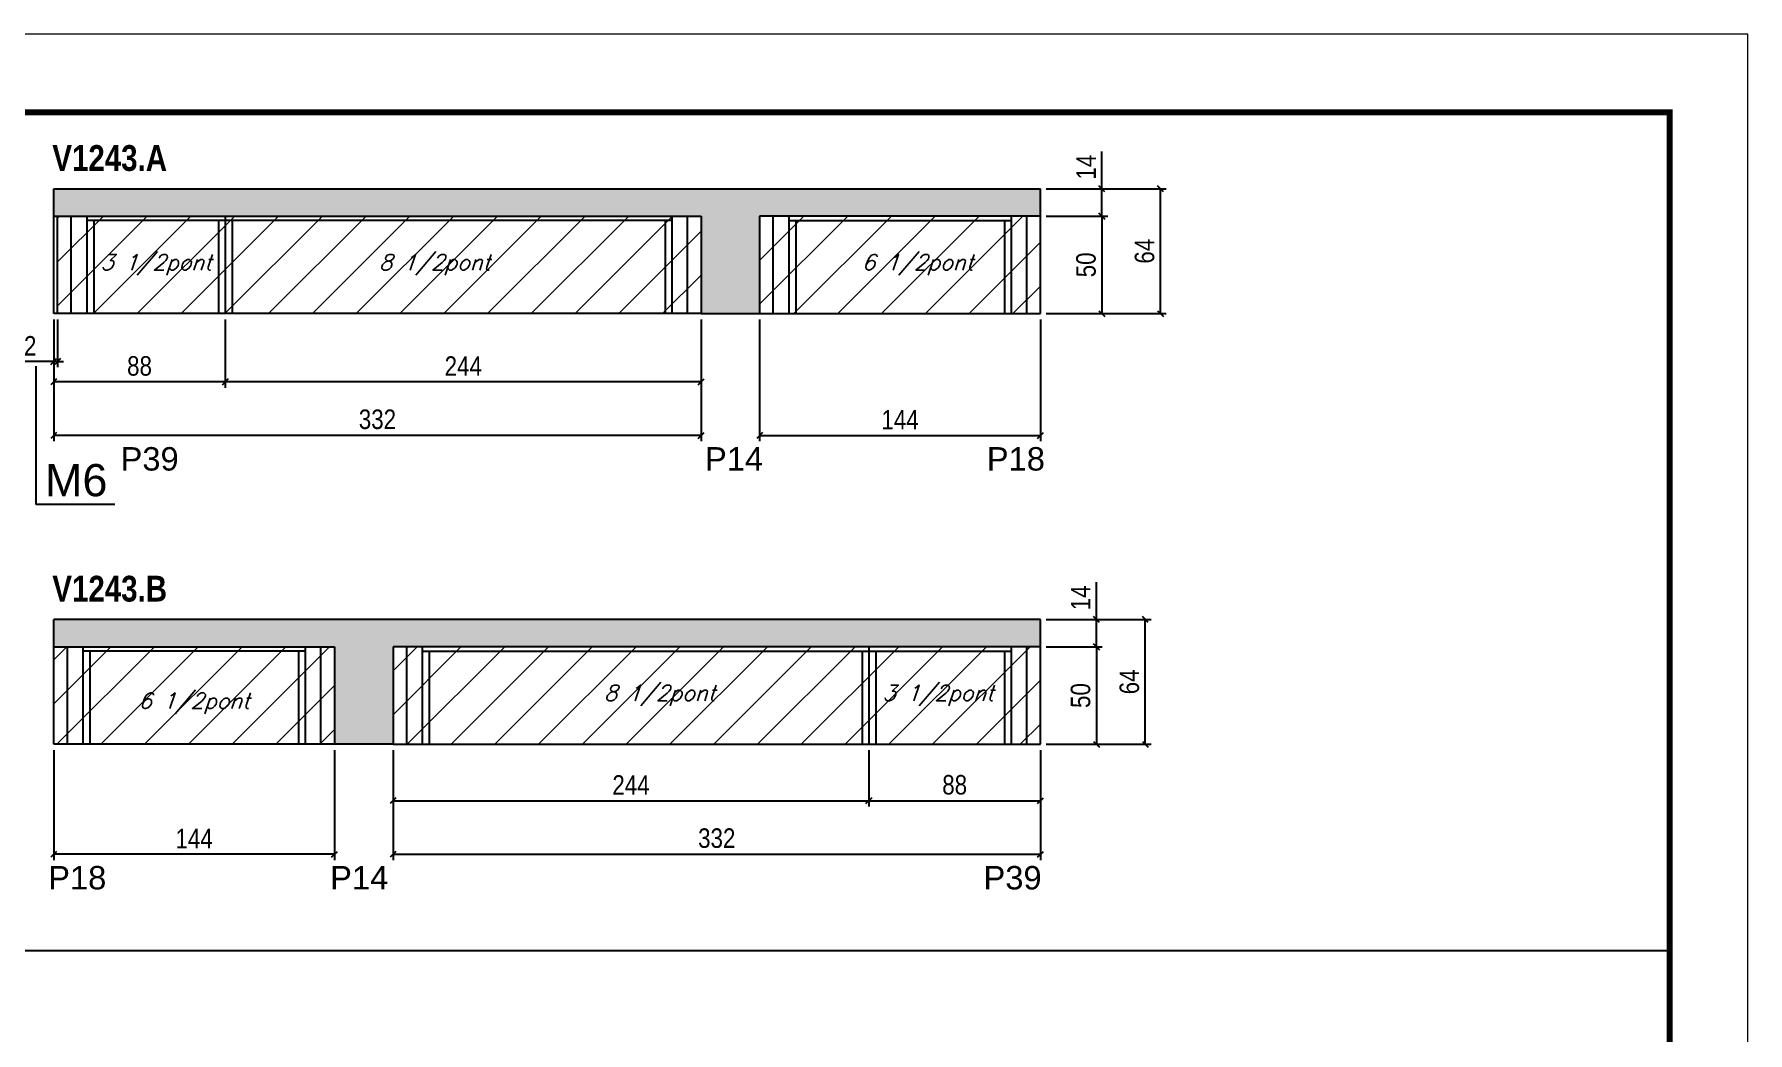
# Model space of a CAD drawing. Extents: x 3309 to 9563, y -2522 to 14608.
# Drawn here: x 8684 to 9563, y 6056 to 6568 of the extents above; entities that cross this region are included whole.
import ezdxf

# ---------------------------------------------------------------- set-up
doc = ezdxf.new("R2010")
doc.units = 0
doc.linetypes.add('DASHED', pattern=[0.75, 0.5, -0.25])
for name, color, linetype in [('5', 5, 'Continuous'), ('COTA', 241, 'Continuous'), ('NOMENCLATURA', 7, 'Continuous'), ('Painéis', 200, 'Continuous'), ('SARR_2.2x7', 40, 'Continuous'), ('SARR_3.5x7', 81, 'Continuous'), ('texto', 7, 'Continuous')]:
    doc.layers.add(name, color=color, linetype=linetype)
for name, color, linetype, lineweight in [('Folhas', 255, 'Continuous', 9), ('Hachura', 251, 'Continuous', 9), ('SARRAFO DE PRESSAO', 251, 'DASHED', 9)]:
    doc.layers.add(name, color=color, linetype=linetype, lineweight=lineweight)
doc.styles.add('COTA TECNICA', font='techl___.ttf', dxfattribs={"height": 10})
doc.styles.add('Romans', font='romans.shx')
doc.styles.get("Standard").update_dxf_attribs({"font": 'arial.ttf'})
doc.styles.add('TECNICA', font='techb___.ttf', dxfattribs={"height": 10})
doc.dimstyles.new('PAINEL', dxfattribs={"dimtxt": 10, "dimasz": 3, "dimexe": 3, "dimexo": 3, "dimgap": 3, "dimtad": 1, "dimdec": 1, "dimzin": 12, "dimdsep": 46, "dimtxsty": 'COTA TECNICA', "dimblk1": 'OBLIQUE', "dimblk2": 'OBLIQUE', "dimsah": 1, "dimcen": 0.9, "dimclrd": 4, "dimclre": 4, "dimclrt": 240, "dimadec": 1, "dimazin": 3, "dimtfac": 1, "dimtdec": 1, "dimtmove": 0, "dimatfit": 3, "dimfxl": 1, "dimtolj": 1, "dimtzin": 12, "dimarcsym": 0})

# ---------------------------------------------------------------- blocks, each defined once
blk = doc.blocks.new('9999999999')
at = {"layer": 'Folhas'}
blk.add_lwpolyline([(98138.98, 34190.21), (99623.98, 34190.21), (99623.98, 35240.21), (98138.98, 35240.21)], close=True, dxfattribs=at)
at = {"layer": 'Folhas', "color": 30, "const_width": 3}
blk.add_lwpolyline([(98213.98, 34230.21), (99583.98, 34230.21), (99583.98, 35200.21), (98213.98, 35200.21)], close=True, dxfattribs=at)
blk = doc.blocks.new('_Oblique')
at = {"color": 0, "linetype": 'ByBlock', "lineweight": -2}
blk.add_line((-0.5, -0.5), (0.5, 0.5), dxfattribs=at)
blk = doc.blocks.new('*D1095')
at = {"layer": 'COTA', "color": 4, "lineweight": -2, "transparency": 16777216}
for p, q in [((8694.2, 6421.63), (8694.2, 6359.2)), ((9026.2, 6421.63), (9026.2, 6359.2)), ((9026.2, 6362.2), (8694.2, 6362.2))]:
    blk.add_line(p, q, dxfattribs=at)
at = {"layer": 'Defpoints', "color": 0, "transparency": 16777216}
for p in [(8694.2, 6424.63), (9026.2, 6424.63), (8694.2, 6362.2)]:
    blk.add_point(p, dxfattribs=at)
at = {"layer": 'COTA', "color": 4, "lineweight": -2, "transparency": 16777216, "xscale": 3, "yscale": 3, "zscale": 3, "rotation": 180}
blk.add_blockref('_Oblique', (8694.2, 6362.2), dxfattribs=at)
at = {"layer": 'COTA', "color": 4, "lineweight": -2, "transparency": 16777216, "xscale": 3, "yscale": 3, "zscale": 3}
blk.add_blockref('_Oblique', (9026.2, 6362.2), dxfattribs=at)
at = {"layer": 'COTA', "color": 240, "transparency": 16777216, "insert": (8860.2, 6370.42), "char_height": 10, "attachment_point": 5, "style": 'COTA TECNICA'}
blk.add_mtext('\\A1;332', dxfattribs=at)
blk = doc.blocks.new('*D1096')
at = {"layer": 'COTA', "color": 4, "lineweight": -2, "transparency": 16777216}
for p, q in [((8694.2, 6421.63), (8694.2, 6397.13)), ((8696.2, 6421.63), (8696.2, 6397.13)), ((8694.2, 6400.13), (8676.09, 6400.13)), ((8696.2, 6400.13), (8694.2, 6400.13)), ((8696.2, 6400.13), (8699.2, 6400.13))]:
    blk.add_line(p, q, dxfattribs=at)
at = {"layer": 'Defpoints', "color": 0, "transparency": 16777216}
for p in [(8694.2, 6424.63), (8696.2, 6424.63), (8694.2, 6400.13)]:
    blk.add_point(p, dxfattribs=at)
at = {"layer": 'COTA', "color": 4, "lineweight": -2, "transparency": 16777216, "xscale": 3, "yscale": 3, "zscale": 3}
blk.add_blockref('_Oblique', (8694.2, 6400.13), dxfattribs=at)
at = {"layer": 'COTA', "color": 4, "lineweight": -2, "transparency": 16777216, "xscale": 3, "yscale": 3, "zscale": 3, "rotation": 180}
blk.add_blockref('_Oblique', (8696.2, 6400.13), dxfattribs=at)
at = {"layer": 'COTA', "color": 240, "transparency": 16777216, "insert": (8682.14, 6408.13), "char_height": 10, "attachment_point": 5, "style": 'COTA TECNICA'}
blk.add_mtext('\\A1;2', dxfattribs=at)
blk = doc.blocks.new('*D1097')
at = {"layer": 'COTA', "color": 4, "lineweight": -2, "transparency": 16777216}
for p, q in [((8782.2, 6421.63), (8782.2, 6386.68)), ((9026.2, 6421.63), (9026.2, 6386.68)), ((9026.2, 6389.68), (8782.2, 6389.68))]:
    blk.add_line(p, q, dxfattribs=at)
at = {"layer": 'Defpoints', "color": 0, "transparency": 16777216}
for p in [(8782.2, 6424.63), (9026.2, 6424.63), (8782.2, 6389.68)]:
    blk.add_point(p, dxfattribs=at)
at = {"layer": 'COTA', "color": 4, "lineweight": -2, "transparency": 16777216, "xscale": 3, "yscale": 3, "zscale": 3, "rotation": 180}
blk.add_blockref('_Oblique', (8782.2, 6389.68), dxfattribs=at)
at = {"layer": 'COTA', "color": 4, "lineweight": -2, "transparency": 16777216, "xscale": 3, "yscale": 3, "zscale": 3}
blk.add_blockref('_Oblique', (9026.2, 6389.68), dxfattribs=at)
at = {"layer": 'COTA', "color": 240, "transparency": 16777216, "insert": (8904.2, 6397.75), "char_height": 10, "attachment_point": 5, "style": 'COTA TECNICA'}
blk.add_mtext('\\A1;244', dxfattribs=at)
blk = doc.blocks.new('*D1098')
at = {"layer": 'COTA', "color": 4, "lineweight": -2, "transparency": 16777216}
for p, q in [((8694.2, 6421.63), (8694.2, 6386.68)), ((8782.2, 6421.63), (8782.2, 6386.68)), ((8782.2, 6389.68), (8694.2, 6389.68))]:
    blk.add_line(p, q, dxfattribs=at)
at = {"layer": 'Defpoints', "color": 0, "transparency": 16777216}
for p in [(8694.2, 6424.63), (8782.2, 6424.63), (8694.2, 6389.68)]:
    blk.add_point(p, dxfattribs=at)
at = {"layer": 'COTA', "color": 4, "lineweight": -2, "transparency": 16777216, "xscale": 3, "yscale": 3, "zscale": 3, "rotation": 180}
blk.add_blockref('_Oblique', (8694.2, 6389.68), dxfattribs=at)
at = {"layer": 'COTA', "color": 4, "lineweight": -2, "transparency": 16777216, "xscale": 3, "yscale": 3, "zscale": 3}
blk.add_blockref('_Oblique', (8782.2, 6389.68), dxfattribs=at)
at = {"layer": 'COTA', "color": 240, "transparency": 16777216, "insert": (8738.2, 6397.77), "char_height": 10, "attachment_point": 5, "style": 'COTA TECNICA'}
blk.add_mtext('\\A1;88', dxfattribs=at)
blk = doc.blocks.new('*D1102')
at = {"layer": 'COTA', "color": 4, "lineweight": -2, "transparency": 16777216}
for p, q in [((9056.2, 6421.63), (9056.2, 6359.2)), ((9200.2, 6421.63), (9200.2, 6359.2)), ((9056.2, 6362.2), (9200.2, 6362.2))]:
    blk.add_line(p, q, dxfattribs=at)
at = {"layer": 'Defpoints', "color": 0, "transparency": 16777216}
for p in [(9056.2, 6424.63), (9200.2, 6424.63), (9200.2, 6362.2)]:
    blk.add_point(p, dxfattribs=at)
at = {"layer": 'COTA', "color": 4, "lineweight": -2, "transparency": 16777216, "xscale": 3, "yscale": 3, "zscale": 3, "rotation": 180}
blk.add_blockref('_Oblique', (9056.2, 6362.2), dxfattribs=at)
at = {"layer": 'COTA', "color": 4, "lineweight": -2, "transparency": 16777216, "xscale": 3, "yscale": 3, "zscale": 3}
blk.add_blockref('_Oblique', (9200.2, 6362.2), dxfattribs=at)
at = {"layer": 'COTA', "color": 240, "transparency": 16777216, "insert": (9128.2, 6370.27), "char_height": 10, "attachment_point": 5, "style": 'COTA TECNICA'}
blk.add_mtext('\\A1;144', dxfattribs=at)
blk = doc.blocks.new('*D1103')
at = {"layer": 'COTA', "color": 4, "lineweight": -2, "transparency": 16777216}
for p, q in [((9203.2, 6474.63), (9234.69, 6474.63)), ((9231.69, 6474.63), (9231.69, 6424.63)), ((9203.2, 6424.63), (9234.69, 6424.63))]:
    blk.add_line(p, q, dxfattribs=at)
at = {"layer": 'Defpoints', "color": 0, "transparency": 16777216}
for p in [(9200.2, 6474.63, 0), (9200.2, 6424.63, 0), (9231.69, 6424.63)]:
    blk.add_point(p, dxfattribs=at)
at = {"layer": 'COTA', "color": 4, "lineweight": -2, "transparency": 16777216, "xscale": 3, "yscale": 3, "zscale": 3}
for p, rotation in [((9231.69, 6474.63), 90), ((9231.69, 6424.63), 270)]:
    blk.add_blockref('_Oblique', p, dxfattribs=dict(at, rotation=rotation))
at = {"layer": 'COTA', "color": 240, "transparency": 16777216, "insert": (9223.58, 6449.63), "char_height": 10, "attachment_point": 5, "rotation": 90, "style": 'COTA TECNICA'}
blk.add_mtext('\\A1;50', dxfattribs=at)
blk = doc.blocks.new('*D1104')
at = {"layer": 'COTA', "color": 4, "lineweight": -2, "transparency": 16777216}
for p, q in [((9231.69, 6488.63), (9231.69, 6507.75)), ((9203.2, 6488.63), (9234.69, 6488.63)), ((9231.69, 6474.63), (9231.69, 6488.63)), ((9203.2, 6474.63), (9234.69, 6474.63))]:
    blk.add_line(p, q, dxfattribs=at)
at = {"layer": 'Defpoints', "color": 0, "transparency": 16777216}
for p in [(9200.2, 6488.63, 0), (9231.69, 6488.63), (9200.2, 6474.63, 0)]:
    blk.add_point(p, dxfattribs=at)
at = {"layer": 'COTA', "color": 4, "lineweight": -2, "transparency": 16777216, "xscale": 3, "yscale": 3, "zscale": 3}
for p, rotation in [((9231.69, 6488.63), 90), ((9231.69, 6474.63), 270)]:
    blk.add_blockref('_Oblique', p, dxfattribs=dict(at, rotation=rotation))
at = {"layer": 'COTA', "color": 240, "transparency": 16777216, "insert": (9223.61, 6499.69), "char_height": 10, "attachment_point": 5, "rotation": 90, "style": 'COTA TECNICA'}
blk.add_mtext('\\A1;14', dxfattribs=at)
blk = doc.blocks.new('*D1111')
at = {"layer": 'COTA', "color": 4, "lineweight": -2, "transparency": 16777216}
for p, q in [((8868.2, 6200.86), (8868.2, 6144.48)), ((9200.2, 6200.86), (9200.2, 6144.48)), ((8868.2, 6147.48), (9200.2, 6147.48))]:
    blk.add_line(p, q, dxfattribs=at)
at = {"layer": 'Defpoints', "color": 0, "transparency": 16777216}
for p in [(8868.2, 6203.86), (9200.2, 6203.86), (9200.2, 6147.48)]:
    blk.add_point(p, dxfattribs=at)
at = {"layer": 'COTA', "color": 4, "lineweight": -2, "transparency": 16777216, "xscale": 3, "yscale": 3, "zscale": 3, "rotation": 180}
blk.add_blockref('_Oblique', (8868.2, 6147.48), dxfattribs=at)
at = {"layer": 'COTA', "color": 4, "lineweight": -2, "transparency": 16777216, "xscale": 3, "yscale": 3, "zscale": 3}
blk.add_blockref('_Oblique', (9200.2, 6147.48), dxfattribs=at)
at = {"layer": 'COTA', "color": 240, "transparency": 16777216, "insert": (9034.2, 6155.7), "char_height": 10, "attachment_point": 5, "style": 'COTA TECNICA'}
blk.add_mtext('\\A1;332', dxfattribs=at)
blk = doc.blocks.new('*D1112')
at = {"layer": 'COTA', "color": 4, "lineweight": -2, "transparency": 16777216}
for p, q in [((8868.2, 6200.86), (8868.2, 6171.96)), ((9112.2, 6200.86), (9112.2, 6171.96)), ((8868.2, 6174.96), (9112.2, 6174.96))]:
    blk.add_line(p, q, dxfattribs=at)
at = {"layer": 'Defpoints', "color": 0, "transparency": 16777216}
for p in [(8868.2, 6203.86), (9112.2, 6203.86), (9112.2, 6174.96)]:
    blk.add_point(p, dxfattribs=at)
at = {"layer": 'COTA', "color": 4, "lineweight": -2, "transparency": 16777216, "xscale": 3, "yscale": 3, "zscale": 3, "rotation": 180}
blk.add_blockref('_Oblique', (8868.2, 6174.96), dxfattribs=at)
at = {"layer": 'COTA', "color": 4, "lineweight": -2, "transparency": 16777216, "xscale": 3, "yscale": 3, "zscale": 3}
blk.add_blockref('_Oblique', (9112.2, 6174.96), dxfattribs=at)
at = {"layer": 'COTA', "color": 240, "transparency": 16777216, "insert": (8990.2, 6183.03), "char_height": 10, "attachment_point": 5, "style": 'COTA TECNICA'}
blk.add_mtext('\\A1;244', dxfattribs=at)
blk = doc.blocks.new('*D1113')
at = {"layer": 'COTA', "color": 4, "lineweight": -2, "transparency": 16777216}
for p, q in [((9112.2, 6200.86), (9112.2, 6171.96)), ((9200.2, 6200.86), (9200.2, 6171.96)), ((9112.2, 6174.96), (9200.2, 6174.96))]:
    blk.add_line(p, q, dxfattribs=at)
at = {"layer": 'Defpoints', "color": 0, "transparency": 16777216}
for p in [(9112.2, 6203.86), (9200.2, 6203.86), (9200.2, 6174.96)]:
    blk.add_point(p, dxfattribs=at)
at = {"layer": 'COTA', "color": 4, "lineweight": -2, "transparency": 16777216, "xscale": 3, "yscale": 3, "zscale": 3, "rotation": 180}
blk.add_blockref('_Oblique', (9112.2, 6174.96), dxfattribs=at)
at = {"layer": 'COTA', "color": 4, "lineweight": -2, "transparency": 16777216, "xscale": 3, "yscale": 3, "zscale": 3}
blk.add_blockref('_Oblique', (9200.2, 6174.96), dxfattribs=at)
at = {"layer": 'COTA', "color": 240, "transparency": 16777216, "insert": (9156.2, 6183.05), "char_height": 10, "attachment_point": 5, "style": 'COTA TECNICA'}
blk.add_mtext('\\A1;88', dxfattribs=at)
blk = doc.blocks.new('*D1105')
at = {"layer": 'COTA', "color": 4, "lineweight": -2, "transparency": 16777216}
for p, q in [((9203.2, 6253.86), (9231.9, 6253.86)), ((9228.9, 6253.86), (9228.9, 6203.86)), ((9203.2, 6203.86), (9231.9, 6203.86))]:
    blk.add_line(p, q, dxfattribs=at)
at = {"layer": 'Defpoints', "color": 0, "transparency": 16777216}
for p in [(9200.2, 6253.86), (9200.2, 6203.86), (9228.9, 6203.86)]:
    blk.add_point(p, dxfattribs=at)
at = {"layer": 'COTA', "color": 4, "lineweight": -2, "transparency": 16777216, "xscale": 3, "yscale": 3, "zscale": 3}
for p, rotation in [((9228.9, 6253.86), 90), ((9228.9, 6203.86), 270)]:
    blk.add_blockref('_Oblique', p, dxfattribs=dict(at, rotation=rotation))
at = {"layer": 'COTA', "color": 240, "transparency": 16777216, "insert": (9220.79, 6228.86), "char_height": 10, "attachment_point": 5, "rotation": 90, "style": 'COTA TECNICA'}
blk.add_mtext('\\A1;50', dxfattribs=at)
blk = doc.blocks.new('*D1106')
at = {"layer": 'COTA', "color": 4, "lineweight": -2, "transparency": 16777216}
for p, q in [((9228.9, 6267.86), (9228.9, 6286.98)), ((9203.2, 6267.86), (9231.9, 6267.86)), ((9228.9, 6253.86), (9228.9, 6267.86)), ((9203.2, 6253.86), (9231.9, 6253.86))]:
    blk.add_line(p, q, dxfattribs=at)
at = {"layer": 'Defpoints', "color": 0, "transparency": 16777216}
for p in [(9200.2, 6267.86), (9228.9, 6267.86), (9200.2, 6253.86)]:
    blk.add_point(p, dxfattribs=at)
at = {"layer": 'COTA', "color": 4, "lineweight": -2, "transparency": 16777216, "xscale": 3, "yscale": 3, "zscale": 3}
for p, rotation in [((9228.9, 6267.86), 90), ((9228.9, 6253.86), 270)]:
    blk.add_blockref('_Oblique', p, dxfattribs=dict(at, rotation=rotation))
at = {"layer": 'COTA', "color": 240, "transparency": 16777216, "insert": (9220.83, 6278.92), "char_height": 10, "attachment_point": 5, "rotation": 90, "style": 'COTA TECNICA'}
blk.add_mtext('\\A1;14', dxfattribs=at)
blk = doc.blocks.new('*D1107')
at = {"layer": 'COTA', "color": 4, "lineweight": -2, "transparency": 16777216}
for p, q in [((9203.2, 6267.86), (9256.93, 6267.86)), ((9253.93, 6203.86), (9253.93, 6267.86)), ((9203.2, 6203.86), (9256.93, 6203.86))]:
    blk.add_line(p, q, dxfattribs=at)
at = {"layer": 'Defpoints', "color": 0, "transparency": 16777216}
for p in [(9200.2, 6267.86), (9253.93, 6267.86), (9200.2, 6203.86)]:
    blk.add_point(p, dxfattribs=at)
at = {"layer": 'COTA', "color": 4, "lineweight": -2, "transparency": 16777216, "xscale": 3, "yscale": 3, "zscale": 3}
for p, rotation in [((9253.93, 6267.86), 90), ((9253.93, 6203.86), 270)]:
    blk.add_blockref('_Oblique', p, dxfattribs=dict(at, rotation=rotation))
at = {"layer": 'COTA', "color": 240, "transparency": 16777216, "insert": (9245.82, 6235.86), "char_height": 10, "attachment_point": 5, "rotation": 90, "style": 'COTA TECNICA'}
blk.add_mtext('\\A1;64', dxfattribs=at)
blk = doc.blocks.new('*D1108')
at = {"layer": 'COTA', "color": 4, "lineweight": -2, "transparency": 16777216}
for p, q in [((8694.2, 6200.86), (8694.2, 6144.48)), ((8838.2, 6200.86), (8838.2, 6144.48)), ((8838.2, 6147.48), (8694.2, 6147.48))]:
    blk.add_line(p, q, dxfattribs=at)
at = {"layer": 'Defpoints', "color": 0, "transparency": 16777216}
for p in [(8694.2, 6203.86), (8838.2, 6203.86), (8694.2, 6147.48)]:
    blk.add_point(p, dxfattribs=at)
at = {"layer": 'COTA', "color": 4, "lineweight": -2, "transparency": 16777216, "xscale": 3, "yscale": 3, "zscale": 3, "rotation": 180}
blk.add_blockref('_Oblique', (8694.2, 6147.48), dxfattribs=at)
at = {"layer": 'COTA', "color": 4, "lineweight": -2, "transparency": 16777216, "xscale": 3, "yscale": 3, "zscale": 3}
blk.add_blockref('_Oblique', (8838.2, 6147.48), dxfattribs=at)
at = {"layer": 'COTA', "color": 240, "transparency": 16777216, "insert": (8766.2, 6155.55), "char_height": 10, "attachment_point": 5, "style": 'COTA TECNICA'}
blk.add_mtext('\\A1;144', dxfattribs=at)
blk = doc.blocks.new('*D1138')
at = {"layer": 'COTA', "color": 4, "lineweight": -2, "transparency": 16777216}
for p, q in [((9203.2, 6488.63), (9264.71, 6488.63)), ((9261.71, 6424.63), (9261.71, 6488.63)), ((9203.2, 6424.63), (9264.71, 6424.63))]:
    blk.add_line(p, q, dxfattribs=at)
at = {"layer": 'Defpoints', "color": 0, "transparency": 16777216}
for p in [(9200.2, 6488.63, 0), (9261.71, 6488.63), (9200.2, 6424.63, 0)]:
    blk.add_point(p, dxfattribs=at)
at = {"layer": 'COTA', "color": 4, "lineweight": -2, "transparency": 16777216, "xscale": 3, "yscale": 3, "zscale": 3}
for p, rotation in [((9261.71, 6488.63), 90), ((9261.71, 6424.63), 270)]:
    blk.add_blockref('_Oblique', p, dxfattribs=dict(at, rotation=rotation))
at = {"layer": 'COTA', "color": 240, "transparency": 16777216, "insert": (9253.61, 6456.63), "char_height": 10, "attachment_point": 5, "rotation": 90, "style": 'COTA TECNICA'}
blk.add_mtext('\\A1;64', dxfattribs=at)

msp = doc.modelspace()

# ---------------------------------------------------------------- hatches: boundary and pattern name
at = {"layer": 'COTA'}
h = msp.add_hatch(dxfattribs=at)
h.set_pattern_fill('AR-CONC', color=256, scale=0.03)
h.paths.add_polyline_path([(9056.2, 6474.63), (9200.2, 6474.63), (9200.2, 6488.63), (8694.2, 6488.63), (8694.2, 6474.63), (9026.2, 6474.63), (9026.2, 6424.63), (9056.2, 6424.63)])
h = msp.add_hatch(dxfattribs=at)
h.set_pattern_fill('AR-CONC', color=256, scale=0.03)
h.set_pattern_definition([(50, (3170, 164.74), (5.46554, -0.4781726), [0.5715, -6.2865]), (355, (3170, 164.74), (-1.0573026, 5.7317054), [0.4572, -5.0292175]), (100.451445, (3170.4555, 164.7), (4.4082374, 5.2535326), [0.4857003, -5.3427073]), (46.1842, (3170, 166.264), (8.132371, -1.26127), [0.85725, -9.42975]), (96.63556, (3170.678, 166.159), (7.122124, 7.422784), [0.728551, -8.014068]), (351.18415, (3170, 166.264), (7.122124, 7.422784), [0.685799, -7.543792]), (21, (3170.762, 165.883), (4.5484317, -3.067956), [0.5715, -6.2865]), (326, (3170.762, 165.883), (1.854061, 5.525639), [0.4572, -5.0292]), (71.451445, (3171.141, 165.6274), (6.4024926, 2.457683), [0.4857003, -5.342698]), (37.5, (3170, 164.74), (0.0926581, 2.53665117), [0, -4.96824, 0, -5.1054, 0, -5.04825]), (7.5, (3170, 164.74), (2.0045899, 3.00541724), [0, -2.91084, 0, -4.85394, 0, -1.92405]), (327.5, (3168.3007, 164.74), (4.06771786, -0.1718623), [0, -1.905, 0, -5.9436, 0, -7.8867]), (317.5, (3167.5387, 164.74), (4.4438754, 0.7627947), [0, -2.4765, 0, -3.94716, 0, -5.6007])])
h.paths.add_polyline_path([(8838.2, 6203.86), (8868.2, 6203.86), (8868.2, 6253.86), (9200.2, 6253.86), (9200.2, 6267.86), (8694.2, 6267.86), (8694.2, 6253.86), (8838.2, 6253.86)])
at = {"layer": 'Hachura', "linetype": 'ByBlock'}
h = msp.add_hatch(dxfattribs=at)
h.set_pattern_fill('ANSI31', color=256, scale=5)
h.paths.add_polyline_path([(8782.2, 6474.63), (8696.2, 6474.63), (8696.2, 6424.63), (8782.2, 6424.63)])
h.paths.add_polyline_path([(9026.2, 6474.63), (8782.2, 6474.63), (8782.2, 6424.63), (9026.2, 6424.63)])
h.paths.add_polyline_path([(9200.2, 6474.63), (9056.2, 6474.63), (9056.2, 6424.63), (9200.2, 6424.63)])
h = msp.add_hatch(dxfattribs=at)
h.set_pattern_fill('ANSI31', color=256, scale=5)
h.paths.add_polyline_path([(8838.2, 6253.86), (8694.2, 6253.86), (8694.2, 6203.86), (8838.2, 6203.86)])
h.paths.add_polyline_path([(9112.2, 6253.86), (8868.2, 6253.86), (8868.2, 6203.86), (9112.2, 6203.86)])
h.paths.add_polyline_path([(9200.2, 6253.86), (9112.2, 6253.86), (9112.2, 6203.86), (9200.2, 6203.86)])

# ---------------------------------------------------------------- linework, layer by layer
at = {"layer": 'COTA'}
for p, q in [((8694.2, 6474.63, 0), (8694.2, 6488.63, 0)), ((8694.2, 6488.63, 0), (9200.2, 6488.63, 0)), ((9200.2, 6474.63, 0), (9200.2, 6488.63, 0)), ((9026.2, 6424.63, 0), (9056.2, 6424.63, 0)), ((9200.2, 6267.86, 0), (8694.2, 6267.86, 0)), ((8694.2, 6253.86, 0), (8694.2, 6267.86, 0)), ((9200.2, 6253.86, 0), (9200.2, 6267.86, 0)), ((8868.2, 6203.86, 0), (8838.2, 6203.86, 0)), ((8152.87, 6098.16), (9522.87, 6098.16))]:
    msp.add_line(p, q, dxfattribs=at)
at = {"layer": 'NOMENCLATURA', "linetype": 'Continuous'}
for p, q in [((8685.28, 6326.82, 0), (8685.28, 6397.62, 0)), ((8725.47, 6326.82, 0), (8685.28, 6326.82, 0))]:
    msp.add_line(p, q, dxfattribs=at)
at = {"layer": 'Painéis', "linetype": 'ByBlock'}
for p, q in [((8694.2, 6424.63, 0), (8694.2, 6474.63, 0)), ((8694.2, 6474.63, 0), (9026.2, 6474.63, 0)), ((8696.2, 6424.63, 0), (8696.2, 6474.63, 0)), ((8782.2, 6474.63, 0), (8782.2, 6424.63, 0)), ((9026.2, 6474.63, 0), (9026.2, 6424.63, 0)), ((9200.2, 6474.63, 0), (9056.2, 6474.63, 0)), ((9056.2, 6474.63, 0), (9056.2, 6424.63, 0)), ((9200.2, 6424.63, 0), (9200.2, 6474.63, 0)), ((9026.2, 6424.63, 0), (8694.2, 6424.63, 0)), ((9056.2, 6424.63, 0), (9200.2, 6424.63, 0)), ((8694.2, 6203.86, 0), (8694.2, 6253.86, 0)), ((8694.2, 6253.86, 0), (8838.2, 6253.86, 0)), ((8838.2, 6253.86, 0), (8838.2, 6203.86, 0)), ((9200.2, 6253.86, 0), (8868.2, 6253.86, 0)), ((8868.2, 6253.86, 0), (8868.2, 6203.86, 0)), ((9112.2, 6253.86, 0), (9112.2, 6203.86, 0)), ((9200.2, 6203.86, 0), (9200.2, 6253.86, 0)), ((8838.2, 6203.86, 0), (8694.2, 6203.86, 0)), ((8868.2, 6203.86, 0), (9200.2, 6203.86, 0))]:
    msp.add_line(p, q, dxfattribs=at)
at = {"layer": 'SARR_2.2x7', "linetype": 'Continuous'}
for p, q in [((8703.2, 6424.63, 0), (8703.2, 6474.63, 0)), ((8782.2, 6472.43, 0), (8711.2, 6472.43, 0)), ((9011.2, 6472.43, 0), (8782.2, 6472.43, 0)), ((9019.2, 6424.63, 0), (9019.2, 6474.63, 0)), ((9063.2, 6424.63, 0), (9063.2, 6474.63, 0)), ((9071.2, 6472.43, 0), (9185.2, 6472.43, 0)), ((9193.2, 6424.63, 0), (9193.2, 6474.63, 0)), ((8701.2, 6203.86, 0), (8701.2, 6253.86, 0)), ((8823.2, 6251.66, 0), (8709.2, 6251.66, 0)), ((8831.2, 6203.86, 0), (8831.2, 6253.86, 0)), ((8875.2, 6203.86, 0), (8875.2, 6253.86, 0)), ((8883.2, 6251.66, 0), (9112.2, 6251.66, 0)), ((9112.2, 6251.66, 0), (9185.2, 6251.66, 0)), ((9193.2, 6203.86, 0), (9193.2, 6253.86, 0))]:
    msp.add_line(p, q, dxfattribs=at)
at = {"layer": 'SARR_3.5x7'}
for p, q in [((8711.2, 6474.63, 0), (8711.2, 6424.63, 0)), ((8714.7, 6472.43, 0), (8714.7, 6424.63, 0)), ((8778.7, 6472.43, 0), (8778.7, 6424.63, 0)), ((8785.7, 6472.43, 0), (8785.7, 6424.63, 0)), ((9007.7, 6472.43, 0), (9007.7, 6424.63, 0)), ((9011.2, 6474.63, 0), (9011.2, 6424.63, 0)), ((9071.2, 6474.63, 0), (9071.2, 6424.63, 0)), ((9074.7, 6472.43, 0), (9074.7, 6424.63, 0)), ((9181.7, 6472.43, 0), (9181.7, 6424.63, 0)), ((9185.2, 6474.63, 0), (9185.2, 6424.63, 0)), ((8709.2, 6253.86, 0), (8709.2, 6203.86, 0)), ((8712.7, 6251.66, 0), (8712.7, 6203.86, 0)), ((8819.7, 6251.66, 0), (8819.7, 6203.86, 0)), ((8823.2, 6253.86, 0), (8823.2, 6203.86, 0)), ((8883.2, 6253.86, 0), (8883.2, 6203.86, 0)), ((8886.7, 6251.66, 0), (8886.7, 6203.86, 0)), ((9108.7, 6251.66, 0), (9108.7, 6203.86, 0)), ((9115.7, 6251.66, 0), (9115.7, 6203.86, 0)), ((9181.7, 6251.66, 0), (9181.7, 6203.86, 0)), ((9185.2, 6253.86, 0), (9185.2, 6203.86, 0))]:
    msp.add_line(p, q, dxfattribs=at)

# ---------------------------------------------------------------- block references
at = {"layer": 'SARRAFO DE PRESSAO', "color": 6, "linetype": 'ByBlock'}
msp.add_blockref('9999999999', (-90061.11, -28672.37), dxfattribs=at)

# ---------------------------------------------------------------- texts
at = {"layer": '5', "linetype": 'Continuous'}
for s, rotation, p in [('P39', 359.99996, (8728.47, 6344.19, 0)), ('P14', 359.99996, (9028.15, 6344.19, 0)), ('P18', 359.99996, (9172.66, 6344.19, 0)), ('P18', 0.00004, (8691.35, 6129.47, 0)), ('P14', 0.00004, (8835.94, 6129.47, 0)), ('P39', 0.00004, (9170.97, 6129.47, 0))]:
    msp.add_text(s, height=12, rotation=rotation, dxfattribs=at).set_placement(p)
at = {"layer": 'NOMENCLATURA', "style": 'TECNICA'}
for s, p in [('V1243.A', (8693.48, 6497.82, 0)), ('V1243.B', (8693.48, 6277.05, 0))]:
    msp.add_text(s, height=13.2, dxfattribs=at).set_placement(p)
at = {"layer": 'NOMENCLATURA', "linetype": 'Continuous'}
msp.add_text('M6', height=16.5, dxfattribs=at).set_placement((8689.73, 6331.02, 0))
at = {"layer": 'texto', "color": 2, "char_height": 8, "attachment_point": 5, "style": 'Romans'}
for s, insert in [('{\\Q19;\\C256;3 1/2pont}', (8746.7, 6449.63, 0)), ('{\\Q19;\\C256;8 1/2pont}', (8889.5, 6449.63, 0)), ('{\\Q19;\\C256;6 1/2pont}', (9137.2, 6449.63, 0)), ('{\\Q19;\\C256;6 1/2pont}', (8766.2, 6224.86, 0)), ('{\\Q19;\\C256;8 1/2pont}', (9004.9, 6228.86, 0)), ('{\\Q19;\\C256;3 1/2pont}', (9147.7, 6228.86, 0))]:
    msp.add_mtext(s, dxfattribs=dict(at, insert=insert))

# ---------------------------------------------------------------- dimensions: what is measured, and where the dimension line sits
at = {"layer": 'COTA'}
for base, p1, p2, angle, picture, middle in [((9231.69, 6488.63), (9200.2, 6474.63, 0), (9200.2, 6488.63, 0), 90, '*D1104', (9223.61, 6499.69)), ((9261.71, 6488.63), (9200.2, 6424.63, 0), (9200.2, 6488.63, 0), 90, '*D1138', (9253.61, 6456.63)), ((9231.69, 6424.63), (9200.2, 6474.63, 0), (9200.2, 6424.63, 0), 90, '*D1103', (9223.58, 6449.63)), ((8782.2, 6389.68, 0), (9026.2, 6424.63, 0), (8782.2, 6424.63, 0), 180, '*D1097', (8904.2, 6397.75, 0)), ((9200.2, 6362.2, 0), (9056.2, 6424.63, 0), (9200.2, 6424.63, 0), 180, '*D1102', (9128.2, 6370.27, 0)), ((9228.9, 6267.86, 0), (9200.2, 6253.86, 0), (9200.2, 6267.86, 0), 90, '*D1106', (9220.83, 6278.92, 0)), ((9253.93, 6267.86, 0), (9200.2, 6203.86, 0), (9200.2, 6267.86, 0), 90, '*D1107', (9245.82, 6235.86, 0)), ((9228.9, 6203.86, 0), (9200.2, 6253.86, 0), (9200.2, 6203.86, 0), 90, '*D1105', (9220.79, 6228.86, 0)), ((9200.2, 6147.48, 0), (8868.2, 6203.86, 0), (9200.2, 6203.86, 0), 180, '*D1111', (9034.2, 6155.7, 0))]:
    dim = msp.add_linear_dim(base=base, p1=p1, p2=p2, angle=angle, dimstyle='PAINEL', dxfattribs=at)
    dim.commit()
    dim.dimension.update_dxf_attribs({"geometry": picture, "text_midpoint": middle})
for base, p1, p2, picture, middle in [((8694.2, 6400.13, 0), (8696.2, 6424.63, 0), (8694.2, 6424.63, 0), '*D1096', (8682.14, 6408.13, 0)), ((8694.2, 6362.2, 0), (9026.2, 6424.63, 0), (8694.2, 6424.63, 0), '*D1095', (8860.2, 6370.42, 0)), ((8694.2, 6147.48, 0), (8838.2, 6203.86, 0), (8694.2, 6203.86, 0), '*D1108', (8766.2, 6155.55, 0)), ((9112.2, 6174.96, 0), (8868.2, 6203.86, 0), (9112.2, 6203.86, 0), '*D1112', (8990.2, 6183.03, 0))]:
    dim = msp.add_linear_dim(base=base, p1=p1, p2=p2, dimstyle='PAINEL', dxfattribs=at)
    dim.commit()
    dim.dimension.update_dxf_attribs({"geometry": picture, "text_midpoint": middle})
dim = msp.add_linear_dim(base=(8694.2, 6389.68, 0), p1=(8782.2, 6424.63, 0), p2=(8694.2, 6424.63, 0), angle=180, dimstyle='PAINEL', override={"dimtmove": 1}, dxfattribs=at)
dim.commit()
dim.dimension.update_dxf_attribs({"geometry": '*D1098', "text_midpoint": (8738.2, 6397.77, 0)})
dim = msp.add_linear_dim(base=(9200.2, 6174.96, 0), p1=(9112.2, 6203.86, 0), p2=(9200.2, 6203.86, 0), dimstyle='PAINEL', override={"dimtmove": 1}, dxfattribs=at)
dim.commit()
dim.dimension.update_dxf_attribs({"geometry": '*D1113', "text_midpoint": (9156.2, 6183.05, 0)})

doc.saveas('drawing.dxf')
